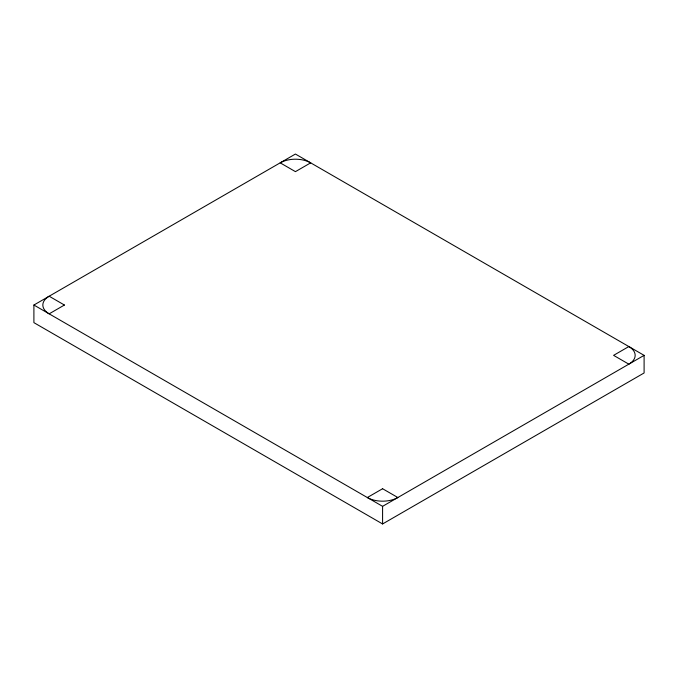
<?xml version="1.0" encoding="UTF-8"?>
<svg xmlns="http://www.w3.org/2000/svg" width="678" height="678" viewBox="0 0 678 678"><rect width="100%" height="100%" fill="white"/><g stroke="black" fill="none" stroke-linecap="round" stroke-linejoin="round"><path stroke-width="1.02" d="M33.9 305.032L295.413 154.042L644.1 355.357L644.1 372.968L382.587 523.958L33.9 322.643L33.9 305.032L382.587 506.339L644.1 355.357M382.587 506.339L382.587 523.958M64.41 305.032L49.155 313.838A21.577 12.458 0 0 1 49.155 296.218L64.41 305.032M310.668 162.856L295.439 171.644L280.184 162.839A21.56 12.45 0 0 1 310.66 162.856M382.587 488.728L367.332 497.533A21.577 12.458 0 0 0 397.842 497.533L382.587 488.728M628.845 346.551L613.59 355.357L628.845 364.162A21.577 12.458 0 0 0 628.845 346.551"/></g></svg>
